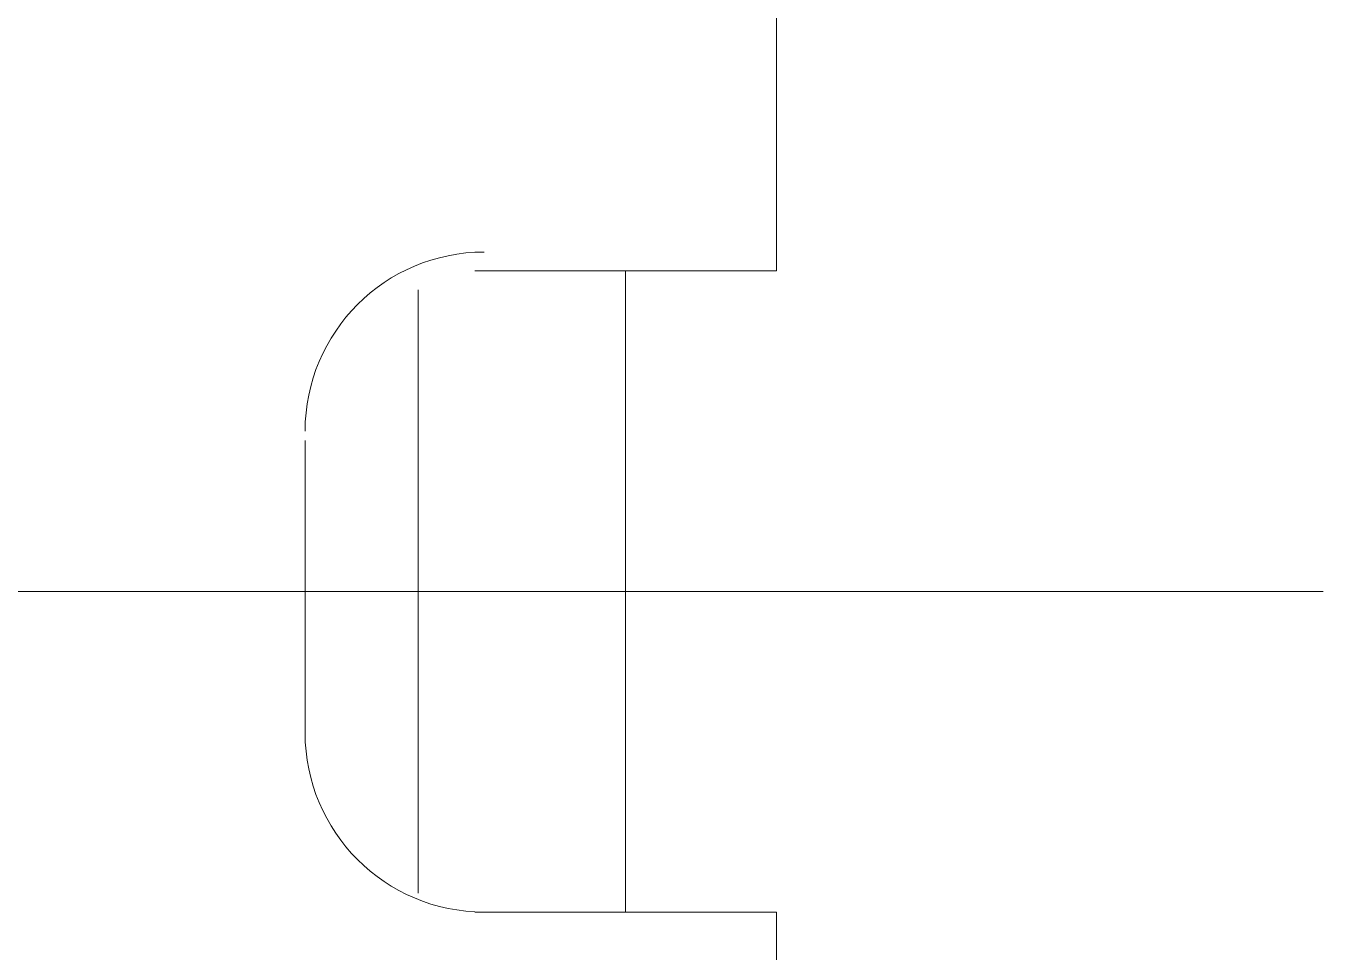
# Model space of a CAD drawing. Header units: millimetres. Extents: x 28 to 201, y 462 to 575.
# Drawn here: x 123.1964 to 123.2569, y 556.5564 to 556.5996 of the extents above; entities that cross this region are included whole.
import ezdxf

# ---------------------------------------------------------------- set-up
doc = ezdxf.new("R2010")
doc.units = ezdxf.units.MM
doc.layers.add('1- 3', color=3, linetype='Continuous')

# ---------------------------------------------------------------- blocks, each defined once
blk = doc.blocks.new('CTOBOM')
at = {"color": 0, "lineweight": 13}
blk.add_line((8.874145, -0.372205), (8.874145, -0.304437), dxfattribs=at)
at = {"color": 0, "lineweight": 20}
for points in [[(8.846861, -0.32996), (8.859183, -0.32996)], [(8.846861, -0.32996), (8.859183, -0.32996)], [(8.859183, -0.32996), (8.859183, -0.344042)], [(8.859183, -0.32996), (8.859183, -0.344042)], [(8.901428, -0.361644), (8.901428, -0.32996), (8.889107, -0.32996)], [(8.889107, -0.32996), (8.889107, -0.344042)], [(8.901428, -0.361644), (8.901428, -0.32996), (8.889107, -0.32996)], [(8.889107, -0.32996), (8.889107, -0.344042)], [(8.859183, -0.337001), (8.889107, -0.337001)], [(8.859183, -0.337001), (8.889107, -0.337001)], [(8.860063, -0.346682), (8.888227, -0.346682)], [(8.860063, -0.346682), (8.888227, -0.346682)], [(8.867104, -0.351963), (8.881186, -0.351963)], [(8.867104, -0.351963), (8.881186, -0.351963)], [(8.874145, -0.351963), (8.874145, -0.364285)], [(8.874145, -0.351963), (8.874145, -0.364285)]]:
    blk.add_lwpolyline(points, dxfattribs=at)
for points in [[(8.858303, -0.343602), (8.858303, -0.34822), (8.862046, -0.351963), (8.866664, -0.351963)], [(8.858303, -0.343602), (8.858303, -0.34822), (8.862046, -0.351963), (8.866664, -0.351963)], [(8.880745, -0.351963), (8.885363, -0.351963), (8.889107, -0.34822), (8.889107, -0.343602)], [(8.880745, -0.351963), (8.885363, -0.351963), (8.889107, -0.34822), (8.889107, -0.343602)]]:
    blk.add_open_spline(points, degree=3, dxfattribs=at)

msp = doc.modelspace()

# ---------------------------------------------------------------- block references
at = {"layer": '1- 3', "rotation": 270}
msp.add_blockref('CTOBOM', (123.561354, 565.447376), dxfattribs=at)

doc.saveas('drawing.dxf')
